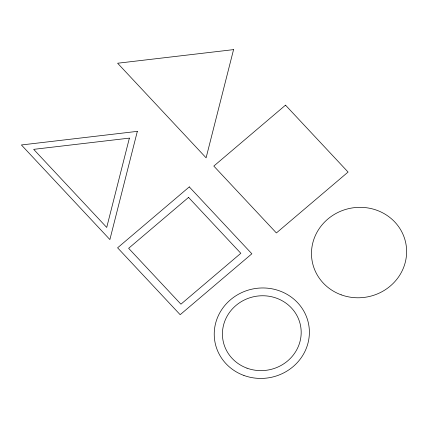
<?xml version="1.0" encoding="UTF-8"?>
<svg xmlns="http://www.w3.org/2000/svg" width="428" height="428" viewBox="0 0 428 428"><rect width="100%" height="100%" fill="white"/><g stroke="black" fill="none" stroke-linecap="round" stroke-linejoin="round"><path stroke-width="0.64" d="M129.384 138.121L106.722 227.439L33.678 149.351L129.384 138.121M137.34 131.359L109.889 239.562L21.4 144.969L137.34 131.359M233.56 49.627L206.103 157.83L117.62 63.232L233.56 49.627M189.294 186.902L117.598 247.807L180.167 314.698L251.862 253.788L189.294 186.902M285.508 105.165L213.813 166.069L276.386 232.96L348.082 172.056L285.508 105.165M188.545 197.415L128.641 248.299L180.916 304.185L240.82 253.296L188.545 197.415M341.175 294.822A47.674 45.133 -11.3 0 0 406.172 245.367A47.674 45.133 -11.3 0 0 329.801 217.478A47.674 45.133 -11.3 0 0 341.175 294.822M243.928 375.463A47.674 45.133 -11.3 0 0 308.93 326.002A47.674 45.133 -11.3 0 0 232.554 298.113A47.674 45.133 -11.3 0 0 243.928 375.463M247.01 368.176A39.456 37.354 -11.3 0 0 300.809 327.243A39.456 37.354 -11.3 0 0 237.594 304.158A39.456 37.354 -11.3 0 0 247.01 368.176"/></g></svg>
